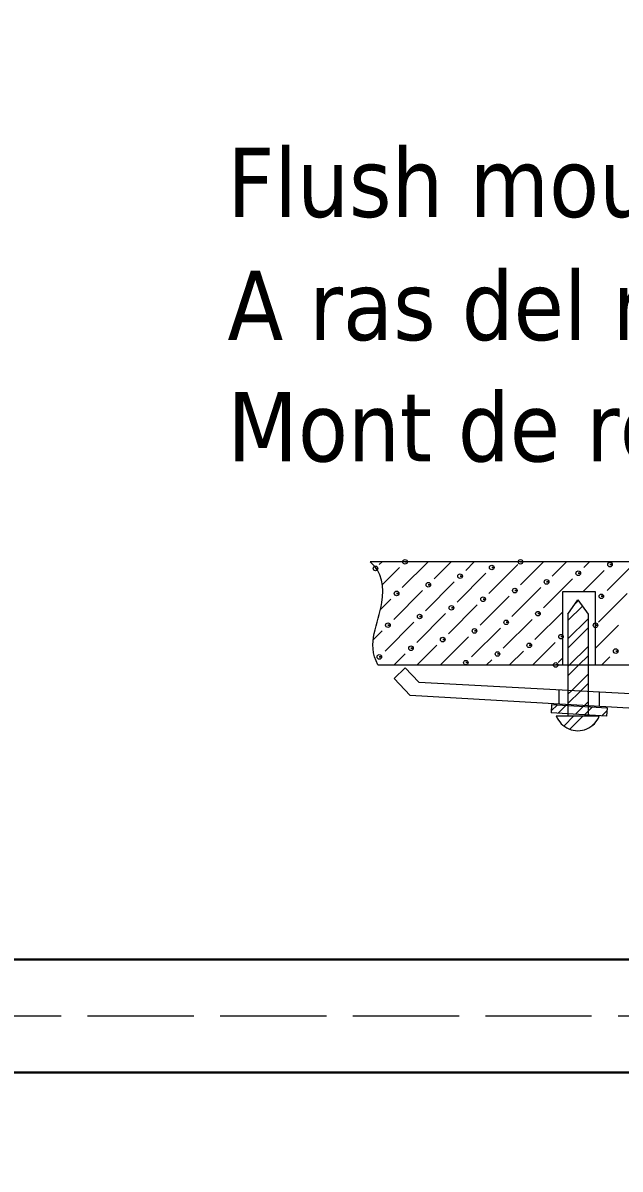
# Model space of a CAD drawing. Header units: millimetres. Extents: x 24811 to 87790, y -117828 to -2257.
# Drawn here: x 87382.3 to 87449.8, y -117636.9 to -117507.4 of the extents above; entities that cross this region are included whole.
import ezdxf

# ---------------------------------------------------------------- set-up
doc = ezdxf.new("R2010")
doc.units = ezdxf.units.MM
doc.header["$PDSIZE"] = -1
doc.linetypes.add('ACAD_ISO02W100', pattern=[15, 12, -3])
doc.layers.add('尺寸標注', color=1, linetype='Continuous', lineweight=30)
doc.layers.add('細實線', color=1, linetype='Continuous', lineweight=13)
doc.styles.add('DIM', font='txt.shx', dxfattribs={"width": 0.7, "bigfont": 'chineset.shx'})
doc.dimstyles.new('mm+in', dxfattribs={"dimscale": 2, "dimtxt": 10, "dimasz": 9, "dimexe": 1.25, "dimexo": 0.625, "dimgap": 2, "dimtad": 1, "dimtoh": 1, "dimdec": 1, "dimtxsty": 'DIM', "dimcen": 0, "dimclrd": 1, "dimclre": 1, "dimclrt": 3, "dimadec": 0, "dimazin": 0, "dimtfac": 1, "dimtdec": 1, "dimtmove": 0, "dimatfit": 3, "dimfxl": 1, "dimarcsym": 0})

# ---------------------------------------------------------------- blocks, each defined once
blk = doc.blocks.new('egege')
at = {"layer": '細實線', "lineweight": 9}
for points, knots in [([(87352.15, -116560.42), (87350.83, -116557.89), (87352.22, -116555.81), (87352.6, -116553.36), (87352.6, -116553.36), (87352.86, -116551.68), (87352.64, -116549.82), (87351.27, -116548.77)], [0, 0, 0, 0, 0.333333, 0.333333, 0.333333, 0.333333, 1, 1, 1, 1]), ([(87351.88, -116549.5), (87351.88, -116549.5), (87352.14, -116549.5), (87352.14, -116549.5), (87352.14, -116549.5), (87352.14, -116549.36), (87352.02, -116549.24), (87351.88, -116549.24), (87351.88, -116549.24), (87351.73, -116549.24), (87351.62, -116549.36), (87351.62, -116549.5), (87351.62, -116549.5), (87351.62, -116549.65), (87351.73, -116549.76), (87351.88, -116549.76), (87351.88, -116549.76), (87352.02, -116549.76), (87352.14, -116549.65), (87352.14, -116549.5), (87352.14, -116549.5), (87352.14, -116549.5), (87351.88, -116549.5), (87351.88, -116549.5)], [0, 0, 0, 0, 0.142857, 0.142857, 0.142857, 0.142857, 0.285714, 0.285714, 0.285714, 0.285714, 0.428571, 0.428571, 0.428571, 0.428571, 0.571429, 0.571429, 0.571429, 0.571429, 0.714286, 0.714286, 0.714286, 0.714286, 1, 1, 1, 1]), ([(87355.22, -116548.76), (87355.22, -116548.76), (87355.48, -116548.76), (87355.48, -116548.76), (87355.48, -116548.76), (87355.48, -116548.62), (87355.37, -116548.5), (87355.22, -116548.5), (87355.22, -116548.5), (87355.08, -116548.5), (87354.96, -116548.62), (87354.96, -116548.76), (87354.96, -116548.76), (87354.96, -116548.91), (87355.08, -116549.02), (87355.22, -116549.02), (87355.22, -116549.02), (87355.37, -116549.02), (87355.48, -116548.91), (87355.48, -116548.76), (87355.48, -116548.76), (87355.48, -116548.76), (87355.22, -116548.76), (87355.22, -116548.76)], [0, 0, 0, 0, 0.142857, 0.142857, 0.142857, 0.142857, 0.285714, 0.285714, 0.285714, 0.285714, 0.428571, 0.428571, 0.428571, 0.428571, 0.571429, 0.571429, 0.571429, 0.571429, 0.714286, 0.714286, 0.714286, 0.714286, 1, 1, 1, 1]), ([(87365.02, -116549.4), (87365.02, -116549.4), (87365.28, -116549.4), (87365.28, -116549.4), (87365.28, -116549.4), (87365.28, -116549.26), (87365.17, -116549.14), (87365.02, -116549.14), (87365.02, -116549.14), (87364.88, -116549.14), (87364.76, -116549.26), (87364.76, -116549.4), (87364.76, -116549.4), (87364.76, -116549.54), (87364.88, -116549.66), (87365.02, -116549.66), (87365.02, -116549.66), (87365.17, -116549.66), (87365.28, -116549.54), (87365.28, -116549.4), (87365.28, -116549.4), (87365.28, -116549.4), (87365.02, -116549.4), (87365.02, -116549.4)], [0, 0, 0, 0, 0.142857, 0.142857, 0.142857, 0.142857, 0.285714, 0.285714, 0.285714, 0.285714, 0.428571, 0.428571, 0.428571, 0.428571, 0.571429, 0.571429, 0.571429, 0.571429, 0.714286, 0.714286, 0.714286, 0.714286, 1, 1, 1, 1]), ([(87368.27, -116548.76), (87368.27, -116548.76), (87368.53, -116548.76), (87368.53, -116548.76), (87368.53, -116548.76), (87368.53, -116548.62), (87368.41, -116548.5), (87368.27, -116548.5), (87368.27, -116548.5), (87368.12, -116548.5), (87368.01, -116548.62), (87368.01, -116548.76), (87368.01, -116548.76), (87368.01, -116548.91), (87368.12, -116549.02), (87368.27, -116549.02), (87368.27, -116549.02), (87368.41, -116549.02), (87368.53, -116548.91), (87368.53, -116548.76), (87368.53, -116548.76), (87368.53, -116548.76), (87368.27, -116548.76), (87368.27, -116548.76)], [0, 0, 0, 0, 0.142857, 0.142857, 0.142857, 0.142857, 0.285714, 0.285714, 0.285714, 0.285714, 0.428571, 0.428571, 0.428571, 0.428571, 0.571429, 0.571429, 0.571429, 0.571429, 0.714286, 0.714286, 0.714286, 0.714286, 1, 1, 1, 1]), ([(87378.39, -116549.07), (87378.39, -116549.07), (87378.65, -116549.07), (87378.65, -116549.07), (87378.65, -116549.07), (87378.65, -116548.93), (87378.53, -116548.81), (87378.39, -116548.81), (87378.39, -116548.81), (87378.25, -116548.81), (87378.13, -116548.93), (87378.13, -116549.07), (87378.13, -116549.07), (87378.13, -116549.22), (87378.25, -116549.33), (87378.39, -116549.33), (87378.39, -116549.33), (87378.53, -116549.33), (87378.65, -116549.22), (87378.65, -116549.07), (87378.65, -116549.07), (87378.65, -116549.07), (87378.39, -116549.07), (87378.39, -116549.07)], [0, 0, 0, 0, 0.142857, 0.142857, 0.142857, 0.142857, 0.285714, 0.285714, 0.285714, 0.285714, 0.428571, 0.428571, 0.428571, 0.428571, 0.571429, 0.571429, 0.571429, 0.571429, 0.714286, 0.714286, 0.714286, 0.714286, 1, 1, 1, 1]), ([(87361.44, -116550.38), (87361.44, -116550.38), (87361.7, -116550.38), (87361.7, -116550.38), (87361.7, -116550.38), (87361.7, -116550.24), (87361.58, -116550.12), (87361.44, -116550.12), (87361.44, -116550.12), (87361.29, -116550.12), (87361.18, -116550.24), (87361.18, -116550.38), (87361.18, -116550.38), (87361.18, -116550.52), (87361.29, -116550.64), (87361.44, -116550.64), (87361.44, -116550.64), (87361.58, -116550.64), (87361.7, -116550.52), (87361.7, -116550.38), (87361.7, -116550.38), (87361.7, -116550.38), (87361.44, -116550.38), (87361.44, -116550.38)], [0, 0, 0, 0, 0.142857, 0.142857, 0.142857, 0.142857, 0.285714, 0.285714, 0.285714, 0.285714, 0.428571, 0.428571, 0.428571, 0.428571, 0.571429, 0.571429, 0.571429, 0.571429, 0.714286, 0.714286, 0.714286, 0.714286, 1, 1, 1, 1]), ([(87374.8, -116550.05), (87374.8, -116550.05), (87375.06, -116550.05), (87375.06, -116550.05), (87375.06, -116550.05), (87375.06, -116549.91), (87374.94, -116549.79), (87374.8, -116549.79), (87374.8, -116549.79), (87374.66, -116549.79), (87374.54, -116549.91), (87374.54, -116550.05), (87374.54, -116550.05), (87374.54, -116550.2), (87374.66, -116550.31), (87374.8, -116550.31), (87374.8, -116550.31), (87374.94, -116550.31), (87375.06, -116550.2), (87375.06, -116550.05), (87375.06, -116550.05), (87375.06, -116550.05), (87374.8, -116550.05), (87374.8, -116550.05)], [0, 0, 0, 0, 0.142857, 0.142857, 0.142857, 0.142857, 0.285714, 0.285714, 0.285714, 0.285714, 0.428571, 0.428571, 0.428571, 0.428571, 0.571429, 0.571429, 0.571429, 0.571429, 0.714286, 0.714286, 0.714286, 0.714286, 1, 1, 1, 1]), ([(87357.85, -116551.36), (87357.85, -116551.36), (87358.11, -116551.36), (87358.11, -116551.36), (87358.11, -116551.36), (87358.11, -116551.21), (87357.99, -116551.09), (87357.85, -116551.09), (87357.85, -116551.09), (87357.7, -116551.09), (87357.59, -116551.21), (87357.59, -116551.36), (87357.59, -116551.36), (87357.59, -116551.5), (87357.7, -116551.61), (87357.85, -116551.61), (87357.85, -116551.61), (87357.99, -116551.61), (87358.11, -116551.5), (87358.11, -116551.36), (87358.11, -116551.36), (87358.11, -116551.36), (87357.85, -116551.36), (87357.85, -116551.36)], [0, 0, 0, 0, 0.142857, 0.142857, 0.142857, 0.142857, 0.285714, 0.285714, 0.285714, 0.285714, 0.428571, 0.428571, 0.428571, 0.428571, 0.571429, 0.571429, 0.571429, 0.571429, 0.714286, 0.714286, 0.714286, 0.714286, 1, 1, 1, 1]), ([(87367.63, -116552.01), (87367.63, -116552.01), (87367.89, -116552.01), (87367.89, -116552.01), (87367.89, -116552.01), (87367.89, -116551.86), (87367.77, -116551.75), (87367.63, -116551.75), (87367.63, -116551.75), (87367.49, -116551.75), (87367.37, -116551.86), (87367.37, -116552.01), (87367.37, -116552.01), (87367.37, -116552.15), (87367.49, -116552.27), (87367.63, -116552.27), (87367.63, -116552.27), (87367.77, -116552.27), (87367.89, -116552.15), (87367.89, -116552.01), (87367.89, -116552.01), (87367.89, -116552.01), (87367.63, -116552.01), (87367.63, -116552.01)], [0, 0, 0, 0, 0.142857, 0.142857, 0.142857, 0.142857, 0.285714, 0.285714, 0.285714, 0.285714, 0.428571, 0.428571, 0.428571, 0.428571, 0.571429, 0.571429, 0.571429, 0.571429, 0.714286, 0.714286, 0.714286, 0.714286, 1, 1, 1, 1]), ([(87371.22, -116551.03), (87371.22, -116551.03), (87371.48, -116551.03), (87371.48, -116551.03), (87371.48, -116551.03), (87371.48, -116550.89), (87371.36, -116550.77), (87371.22, -116550.77), (87371.22, -116550.77), (87371.07, -116550.77), (87370.96, -116550.89), (87370.96, -116551.03), (87370.96, -116551.03), (87370.96, -116551.17), (87371.07, -116551.29), (87371.22, -116551.29), (87371.22, -116551.29), (87371.36, -116551.29), (87371.48, -116551.17), (87371.48, -116551.03), (87371.48, -116551.03), (87371.48, -116551.03), (87371.22, -116551.03), (87371.22, -116551.03)], [0, 0, 0, 0, 0.142857, 0.142857, 0.142857, 0.142857, 0.285714, 0.285714, 0.285714, 0.285714, 0.428571, 0.428571, 0.428571, 0.428571, 0.571429, 0.571429, 0.571429, 0.571429, 0.714286, 0.714286, 0.714286, 0.714286, 1, 1, 1, 1]), ([(87354.26, -116552.33), (87354.26, -116552.33), (87354.52, -116552.33), (87354.52, -116552.33), (87354.52, -116552.33), (87354.52, -116552.19), (87354.41, -116552.07), (87354.26, -116552.07), (87354.26, -116552.07), (87354.12, -116552.07), (87354, -116552.19), (87354, -116552.33), (87354, -116552.33), (87354, -116552.48), (87354.12, -116552.59), (87354.26, -116552.59), (87354.26, -116552.59), (87354.41, -116552.59), (87354.52, -116552.48), (87354.52, -116552.33), (87354.52, -116552.33), (87354.52, -116552.33), (87354.26, -116552.33), (87354.26, -116552.33)], [0, 0, 0, 0, 0.142857, 0.142857, 0.142857, 0.142857, 0.285714, 0.285714, 0.285714, 0.285714, 0.428571, 0.428571, 0.428571, 0.428571, 0.571429, 0.571429, 0.571429, 0.571429, 0.714286, 0.714286, 0.714286, 0.714286, 1, 1, 1, 1]), ([(87364.04, -116552.99), (87364.04, -116552.99), (87364.3, -116552.99), (87364.3, -116552.99), (87364.3, -116552.99), (87364.3, -116552.84), (87364.19, -116552.73), (87364.04, -116552.73), (87364.04, -116552.73), (87363.9, -116552.73), (87363.78, -116552.84), (87363.78, -116552.99), (87363.78, -116552.99), (87363.78, -116553.13), (87363.9, -116553.25), (87364.04, -116553.25), (87364.04, -116553.25), (87364.19, -116553.25), (87364.3, -116553.13), (87364.3, -116552.99), (87364.3, -116552.99), (87364.3, -116552.99), (87364.04, -116552.99), (87364.04, -116552.99)], [0, 0, 0, 0, 0.142857, 0.142857, 0.142857, 0.142857, 0.285714, 0.285714, 0.285714, 0.285714, 0.428571, 0.428571, 0.428571, 0.428571, 0.571429, 0.571429, 0.571429, 0.571429, 0.714286, 0.714286, 0.714286, 0.714286, 1, 1, 1, 1]), ([(87377.41, -116552.66), (87377.41, -116552.66), (87377.67, -116552.66), (87377.67, -116552.66), (87377.67, -116552.66), (87377.67, -116552.52), (87377.55, -116552.4), (87377.41, -116552.4), (87377.41, -116552.4), (87377.27, -116552.4), (87377.15, -116552.52), (87377.15, -116552.66), (87377.15, -116552.66), (87377.15, -116552.8), (87377.27, -116552.92), (87377.41, -116552.92), (87377.41, -116552.92), (87377.55, -116552.92), (87377.67, -116552.8), (87377.67, -116552.66), (87377.67, -116552.66), (87377.67, -116552.66), (87377.41, -116552.66), (87377.41, -116552.66)], [0, 0, 0, 0, 0.142857, 0.142857, 0.142857, 0.142857, 0.285714, 0.285714, 0.285714, 0.285714, 0.428571, 0.428571, 0.428571, 0.428571, 0.571429, 0.571429, 0.571429, 0.571429, 0.714286, 0.714286, 0.714286, 0.714286, 1, 1, 1, 1]), ([(87360.46, -116553.96), (87360.46, -116553.96), (87360.72, -116553.96), (87360.72, -116553.96), (87360.72, -116553.96), (87360.72, -116553.82), (87360.6, -116553.7), (87360.46, -116553.7), (87360.46, -116553.7), (87360.31, -116553.7), (87360.2, -116553.82), (87360.2, -116553.96), (87360.2, -116553.96), (87360.2, -116554.11), (87360.31, -116554.22), (87360.46, -116554.22), (87360.46, -116554.22), (87360.6, -116554.22), (87360.72, -116554.11), (87360.72, -116553.96), (87360.72, -116553.96), (87360.72, -116553.96), (87360.46, -116553.96), (87360.46, -116553.96)], [0, 0, 0, 0, 0.142857, 0.142857, 0.142857, 0.142857, 0.285714, 0.285714, 0.285714, 0.285714, 0.428571, 0.428571, 0.428571, 0.428571, 0.571429, 0.571429, 0.571429, 0.571429, 0.714286, 0.714286, 0.714286, 0.714286, 1, 1, 1, 1]), ([(87370.24, -116554.62), (87370.24, -116554.62), (87370.5, -116554.62), (87370.5, -116554.62), (87370.5, -116554.62), (87370.5, -116554.47), (87370.38, -116554.36), (87370.24, -116554.36), (87370.24, -116554.36), (87370.1, -116554.36), (87369.98, -116554.47), (87369.98, -116554.62), (87369.98, -116554.62), (87369.98, -116554.76), (87370.1, -116554.88), (87370.24, -116554.88), (87370.24, -116554.88), (87370.38, -116554.88), (87370.5, -116554.76), (87370.5, -116554.62), (87370.5, -116554.62), (87370.5, -116554.62), (87370.24, -116554.62), (87370.24, -116554.62)], [0, 0, 0, 0, 0.142857, 0.142857, 0.142857, 0.142857, 0.285714, 0.285714, 0.285714, 0.285714, 0.428571, 0.428571, 0.428571, 0.428571, 0.571429, 0.571429, 0.571429, 0.571429, 0.714286, 0.714286, 0.714286, 0.714286, 1, 1, 1, 1]), ([(87353.28, -116555.92), (87353.28, -116555.92), (87353.54, -116555.92), (87353.54, -116555.92), (87353.54, -116555.92), (87353.54, -116555.78), (87353.43, -116555.66), (87353.28, -116555.66), (87353.28, -116555.66), (87353.14, -116555.66), (87353.02, -116555.78), (87353.02, -116555.92), (87353.02, -116555.92), (87353.02, -116556.06), (87353.14, -116556.18), (87353.28, -116556.18), (87353.28, -116556.18), (87353.43, -116556.18), (87353.54, -116556.06), (87353.54, -116555.92), (87353.54, -116555.92), (87353.54, -116555.92), (87353.28, -116555.92), (87353.28, -116555.92)], [0, 0, 0, 0, 0.142857, 0.142857, 0.142857, 0.142857, 0.285714, 0.285714, 0.285714, 0.285714, 0.428571, 0.428571, 0.428571, 0.428571, 0.571429, 0.571429, 0.571429, 0.571429, 0.714286, 0.714286, 0.714286, 0.714286, 1, 1, 1, 1]), ([(87356.87, -116554.94), (87356.87, -116554.94), (87357.13, -116554.94), (87357.13, -116554.94), (87357.13, -116554.94), (87357.13, -116554.8), (87357.01, -116554.68), (87356.87, -116554.68), (87356.87, -116554.68), (87356.73, -116554.68), (87356.61, -116554.8), (87356.61, -116554.94), (87356.61, -116554.94), (87356.61, -116555.09), (87356.73, -116555.2), (87356.87, -116555.2), (87356.87, -116555.2), (87357.01, -116555.2), (87357.13, -116555.09), (87357.13, -116554.94), (87357.13, -116554.94), (87357.13, -116554.94), (87356.87, -116554.94), (87356.87, -116554.94)], [0, 0, 0, 0, 0.142857, 0.142857, 0.142857, 0.142857, 0.285714, 0.285714, 0.285714, 0.285714, 0.428571, 0.428571, 0.428571, 0.428571, 0.571429, 0.571429, 0.571429, 0.571429, 0.714286, 0.714286, 0.714286, 0.714286, 1, 1, 1, 1]), ([(87366.65, -116555.59), (87366.65, -116555.59), (87366.91, -116555.59), (87366.91, -116555.59), (87366.91, -116555.59), (87366.91, -116555.45), (87366.79, -116555.34), (87366.65, -116555.34), (87366.65, -116555.34), (87366.51, -116555.34), (87366.39, -116555.45), (87366.39, -116555.59), (87366.39, -116555.59), (87366.39, -116555.74), (87366.51, -116555.86), (87366.65, -116555.86), (87366.65, -116555.86), (87366.79, -116555.86), (87366.91, -116555.74), (87366.91, -116555.59), (87366.91, -116555.59), (87366.91, -116555.59), (87366.65, -116555.59), (87366.65, -116555.59)], [0, 0, 0, 0, 0.142857, 0.142857, 0.142857, 0.142857, 0.285714, 0.285714, 0.285714, 0.285714, 0.428571, 0.428571, 0.428571, 0.428571, 0.571429, 0.571429, 0.571429, 0.571429, 0.714286, 0.714286, 0.714286, 0.714286, 1, 1, 1, 1]), ([(87376.75, -116555.93), (87376.75, -116555.93), (87377.01, -116555.93), (87377.01, -116555.93), (87377.01, -116555.93), (87377.01, -116555.79), (87376.89, -116555.67), (87376.75, -116555.67), (87376.75, -116555.67), (87376.61, -116555.67), (87376.49, -116555.79), (87376.49, -116555.93), (87376.49, -116555.93), (87376.49, -116556.07), (87376.61, -116556.19), (87376.75, -116556.19), (87376.75, -116556.19), (87376.89, -116556.19), (87377.01, -116556.07), (87377.01, -116555.93), (87377.01, -116555.93), (87377.01, -116555.93), (87376.75, -116555.93), (87376.75, -116555.93)], [0, 0, 0, 0, 0.142857, 0.142857, 0.142857, 0.142857, 0.285714, 0.285714, 0.285714, 0.285714, 0.428571, 0.428571, 0.428571, 0.428571, 0.571429, 0.571429, 0.571429, 0.571429, 0.714286, 0.714286, 0.714286, 0.714286, 1, 1, 1, 1]), ([(87363.07, -116556.57), (87363.07, -116556.57), (87363.33, -116556.57), (87363.33, -116556.57), (87363.33, -116556.57), (87363.33, -116556.43), (87363.21, -116556.31), (87363.07, -116556.31), (87363.07, -116556.31), (87362.92, -116556.31), (87362.81, -116556.43), (87362.81, -116556.57), (87362.81, -116556.57), (87362.81, -116556.71), (87362.92, -116556.83), (87363.07, -116556.83), (87363.07, -116556.83), (87363.21, -116556.83), (87363.33, -116556.71), (87363.33, -116556.57), (87363.33, -116556.57), (87363.33, -116556.57), (87363.07, -116556.57), (87363.07, -116556.57)], [0, 0, 0, 0, 0.142857, 0.142857, 0.142857, 0.142857, 0.285714, 0.285714, 0.285714, 0.285714, 0.428571, 0.428571, 0.428571, 0.428571, 0.571429, 0.571429, 0.571429, 0.571429, 0.714286, 0.714286, 0.714286, 0.714286, 1, 1, 1, 1]), ([(87372.85, -116557.22), (87372.85, -116557.22), (87373.11, -116557.22), (87373.11, -116557.22), (87373.11, -116557.22), (87373.11, -116557.08), (87372.99, -116556.96), (87372.85, -116556.96), (87372.85, -116556.96), (87372.7, -116556.96), (87372.59, -116557.08), (87372.59, -116557.22), (87372.59, -116557.22), (87372.59, -116557.37), (87372.7, -116557.48), (87372.85, -116557.48), (87372.85, -116557.48), (87372.99, -116557.48), (87373.11, -116557.37), (87373.11, -116557.22), (87373.11, -116557.22), (87373.11, -116557.22), (87372.85, -116557.22), (87372.85, -116557.22)], [0, 0, 0, 0, 0.142857, 0.142857, 0.142857, 0.142857, 0.285714, 0.285714, 0.285714, 0.285714, 0.428571, 0.428571, 0.428571, 0.428571, 0.571429, 0.571429, 0.571429, 0.571429, 0.714286, 0.714286, 0.714286, 0.714286, 1, 1, 1, 1]), ([(87355.89, -116558.53), (87355.89, -116558.53), (87356.15, -116558.53), (87356.15, -116558.53), (87356.15, -116558.53), (87356.15, -116558.39), (87356.04, -116558.27), (87355.89, -116558.27), (87355.89, -116558.27), (87355.75, -116558.27), (87355.63, -116558.39), (87355.63, -116558.53), (87355.63, -116558.53), (87355.63, -116558.67), (87355.75, -116558.79), (87355.89, -116558.79), (87355.89, -116558.79), (87356.04, -116558.79), (87356.15, -116558.67), (87356.15, -116558.53), (87356.15, -116558.53), (87356.15, -116558.53), (87355.89, -116558.53), (87355.89, -116558.53)], [0, 0, 0, 0, 0.142857, 0.142857, 0.142857, 0.142857, 0.285714, 0.285714, 0.285714, 0.285714, 0.428571, 0.428571, 0.428571, 0.428571, 0.571429, 0.571429, 0.571429, 0.571429, 0.714286, 0.714286, 0.714286, 0.714286, 1, 1, 1, 1]), ([(87359.48, -116557.55), (87359.48, -116557.55), (87359.74, -116557.55), (87359.74, -116557.55), (87359.74, -116557.55), (87359.74, -116557.41), (87359.62, -116557.29), (87359.48, -116557.29), (87359.48, -116557.29), (87359.34, -116557.29), (87359.22, -116557.41), (87359.22, -116557.55), (87359.22, -116557.55), (87359.22, -116557.69), (87359.34, -116557.81), (87359.48, -116557.81), (87359.48, -116557.81), (87359.62, -116557.81), (87359.74, -116557.69), (87359.74, -116557.55), (87359.74, -116557.55), (87359.74, -116557.55), (87359.48, -116557.55), (87359.48, -116557.55)], [0, 0, 0, 0, 0.142857, 0.142857, 0.142857, 0.142857, 0.285714, 0.285714, 0.285714, 0.285714, 0.428571, 0.428571, 0.428571, 0.428571, 0.571429, 0.571429, 0.571429, 0.571429, 0.714286, 0.714286, 0.714286, 0.714286, 1, 1, 1, 1]), ([(87369.26, -116558.2), (87369.26, -116558.2), (87369.52, -116558.2), (87369.52, -116558.2), (87369.52, -116558.2), (87369.52, -116558.06), (87369.4, -116557.94), (87369.26, -116557.94), (87369.26, -116557.94), (87369.11, -116557.94), (87369, -116558.06), (87369, -116558.2), (87369, -116558.2), (87369, -116558.35), (87369.11, -116558.46), (87369.26, -116558.46), (87369.26, -116558.46), (87369.4, -116558.46), (87369.52, -116558.35), (87369.52, -116558.2), (87369.52, -116558.2), (87369.52, -116558.2), (87369.26, -116558.2), (87369.26, -116558.2)], [0, 0, 0, 0, 0.142857, 0.142857, 0.142857, 0.142857, 0.285714, 0.285714, 0.285714, 0.285714, 0.428571, 0.428571, 0.428571, 0.428571, 0.571429, 0.571429, 0.571429, 0.571429, 0.714286, 0.714286, 0.714286, 0.714286, 1, 1, 1, 1]), ([(87352.31, -116559.51), (87352.31, -116559.51), (87352.57, -116559.51), (87352.57, -116559.51), (87352.57, -116559.51), (87352.57, -116559.36), (87352.45, -116559.25), (87352.31, -116559.25), (87352.31, -116559.25), (87352.16, -116559.25), (87352.05, -116559.36), (87352.05, -116559.51), (87352.05, -116559.51), (87352.05, -116559.65), (87352.16, -116559.77), (87352.31, -116559.77), (87352.31, -116559.77), (87352.45, -116559.77), (87352.57, -116559.65), (87352.57, -116559.51), (87352.57, -116559.51), (87352.57, -116559.51), (87352.31, -116559.51), (87352.31, -116559.51)], [0, 0, 0, 0, 0.142857, 0.142857, 0.142857, 0.142857, 0.285714, 0.285714, 0.285714, 0.285714, 0.428571, 0.428571, 0.428571, 0.428571, 0.571429, 0.571429, 0.571429, 0.571429, 0.714286, 0.714286, 0.714286, 0.714286, 1, 1, 1, 1]), ([(87365.67, -116559.18), (87365.67, -116559.18), (87365.93, -116559.18), (87365.93, -116559.18), (87365.93, -116559.18), (87365.93, -116559.04), (87365.82, -116558.92), (87365.67, -116558.92), (87365.67, -116558.92), (87365.53, -116558.92), (87365.41, -116559.04), (87365.41, -116559.18), (87365.41, -116559.18), (87365.41, -116559.32), (87365.53, -116559.44), (87365.67, -116559.44), (87365.67, -116559.44), (87365.82, -116559.44), (87365.93, -116559.32), (87365.93, -116559.18), (87365.93, -116559.18), (87365.93, -116559.18), (87365.67, -116559.18), (87365.67, -116559.18)], [0, 0, 0, 0, 0.142857, 0.142857, 0.142857, 0.142857, 0.285714, 0.285714, 0.285714, 0.285714, 0.428571, 0.428571, 0.428571, 0.428571, 0.571429, 0.571429, 0.571429, 0.571429, 0.714286, 0.714286, 0.714286, 0.714286, 1, 1, 1, 1]), ([(87379.04, -116558.85), (87379.04, -116558.85), (87379.3, -116558.85), (87379.3, -116558.85), (87379.3, -116558.85), (87379.3, -116558.71), (87379.19, -116558.59), (87379.04, -116558.59), (87379.04, -116558.59), (87378.9, -116558.59), (87378.78, -116558.71), (87378.78, -116558.85), (87378.78, -116558.85), (87378.78, -116559), (87378.9, -116559.11), (87379.04, -116559.11), (87379.04, -116559.11), (87379.19, -116559.11), (87379.3, -116559), (87379.3, -116558.85), (87379.3, -116558.85), (87379.3, -116558.85), (87379.04, -116558.85), (87379.04, -116558.85)], [0, 0, 0, 0, 0.142857, 0.142857, 0.142857, 0.142857, 0.285714, 0.285714, 0.285714, 0.285714, 0.428571, 0.428571, 0.428571, 0.428571, 0.571429, 0.571429, 0.571429, 0.571429, 0.714286, 0.714286, 0.714286, 0.714286, 1, 1, 1, 1]), ([(87362.09, -116560.16), (87362.09, -116560.16), (87362.35, -116560.16), (87362.35, -116560.16), (87362.35, -116560.16), (87362.35, -116560.01), (87362.23, -116559.9), (87362.09, -116559.9), (87362.09, -116559.9), (87361.94, -116559.9), (87361.83, -116560.01), (87361.83, -116560.16), (87361.83, -116560.16), (87361.83, -116560.3), (87361.94, -116560.42), (87362.09, -116560.42), (87362.09, -116560.42), (87362.23, -116560.42), (87362.35, -116560.3), (87362.35, -116560.16), (87362.35, -116560.16), (87362.35, -116560.16), (87362.09, -116560.16), (87362.09, -116560.16)], [0, 0, 0, 0, 0.142857, 0.142857, 0.142857, 0.142857, 0.285714, 0.285714, 0.285714, 0.285714, 0.428571, 0.428571, 0.428571, 0.428571, 0.571429, 0.571429, 0.571429, 0.571429, 0.714286, 0.714286, 0.714286, 0.714286, 1, 1, 1, 1]), ([(87372.25, -116560.42), (87372.25, -116560.42), (87372.51, -116560.42), (87372.51, -116560.42), (87372.51, -116560.42), (87372.51, -116560.28), (87372.4, -116560.16), (87372.25, -116560.16), (87372.25, -116560.16), (87372.11, -116560.16), (87371.99, -116560.28), (87371.99, -116560.42), (87371.99, -116560.42), (87371.99, -116560.57), (87372.11, -116560.68), (87372.25, -116560.68), (87372.25, -116560.68), (87372.4, -116560.68), (87372.51, -116560.57), (87372.51, -116560.42), (87372.51, -116560.42), (87372.51, -116560.42), (87372.25, -116560.42), (87372.25, -116560.42)], [0, 0, 0, 0, 0.142857, 0.142857, 0.142857, 0.142857, 0.285714, 0.285714, 0.285714, 0.285714, 0.428571, 0.428571, 0.428571, 0.428571, 0.571429, 0.571429, 0.571429, 0.571429, 0.714286, 0.714286, 0.714286, 0.714286, 1, 1, 1, 1]), ([(87372.32, -116566.18), (87372.58, -116566.84), (87373.09, -116567.37), (87373.74, -116567.65), (87373.74, -116567.65), (87374.39, -116567.92), (87375.12, -116567.92), (87375.77, -116567.65), (87375.77, -116567.65), (87376.42, -116567.37), (87376.93, -116566.84), (87377.18, -116566.18)], [0, 0, 0, 0, 0.25, 0.25, 0.25, 0.25, 0.5, 0.5, 0.5, 0.5, 1, 1, 1, 1])]:
    blk.add_open_spline(points, degree=3, knots=knots, dxfattribs=at)
for points in [[(87403.8, -116548.77), (87403.8, -116548.77), (87351.27, -116548.77), (87351.27, -116548.77)], [(87352.31, -116549.07), (87352.31, -116549.07), (87352.62, -116548.76), (87352.62, -116548.76)], [(87352.64, -116551.35), (87352.64, -116551.35), (87354.59, -116549.4), (87354.59, -116549.4)], [(87354.91, -116551.68), (87354.91, -116551.68), (87357.83, -116548.76), (87357.83, -116548.76)], [(87358.5, -116550.7), (87358.5, -116550.7), (87360.44, -116548.76), (87360.44, -116548.76)], [(87362.09, -116549.73), (87362.09, -116549.73), (87363.05, -116548.76), (87363.05, -116548.76)], [(87364.7, -116552.33), (87364.7, -116552.33), (87367.96, -116549.07), (87367.96, -116549.07)], [(87368.28, -116551.36), (87368.28, -116551.36), (87370.87, -116548.76), (87370.87, -116548.76)], [(87371.87, -116550.38), (87371.87, -116550.38), (87373.48, -116548.76), (87373.48, -116548.76)], [(87375.45, -116549.4), (87375.45, -116549.4), (87376.09, -116548.76), (87376.09, -116548.76)], [(87378.06, -116552.01), (87378.06, -116552.01), (87381.31, -116548.76), (87381.31, -116548.76)], [(87361.11, -116553.31), (87361.11, -116553.31), (87364.37, -116550.05), (87364.37, -116550.05)], [(87370.89, -116553.96), (87370.89, -116553.96), (87374.15, -116550.7), (87374.15, -116550.7)], [(87375.31, -116552.15), (87375.31, -116552.15), (87377.74, -116549.73), (87377.74, -116549.73)], [(87353.94, -116555.27), (87353.94, -116555.27), (87357.2, -116552.01), (87357.2, -116552.01)], [(87357.52, -116554.29), (87357.52, -116554.29), (87360.78, -116551.03), (87360.78, -116551.03)], [(87367.3, -116554.94), (87367.3, -116554.94), (87370.57, -116551.68), (87370.57, -116551.68)], [(87352.42, -116554.17), (87352.42, -116554.17), (87353.61, -116552.99), (87353.61, -116552.99)], [(87363.72, -116555.92), (87363.72, -116555.92), (87366.98, -116552.66), (87366.98, -116552.66)], [(87373.01, -116552.15), (87373.01, -116552.15), (87373.01, -116560.43), (87373.01, -116560.43)], [(87376.75, -116552.15), (87376.75, -116552.15), (87373.01, -116552.15), (87373.01, -116552.15)], [(87373.64, -116554.67), (87373.64, -116554.67), (87374.76, -116553.04), (87374.76, -116553.04)], [(87374.36, -116553.62), (87374.36, -116553.62), (87374.84, -116553.15), (87374.84, -116553.15)], [(87374.77, -116553.04), (87374.77, -116553.04), (87375.91, -116554.67), (87375.91, -116554.67)], [(87376.75, -116560.42), (87376.75, -116560.42), (87376.75, -116552.15), (87376.75, -116552.15)], [(87376.75, -116553.32), (87376.75, -116553.32), (87376.76, -116553.31), (87376.76, -116553.31)], [(87377.08, -116555.6), (87377.08, -116555.6), (87380.34, -116552.33), (87380.34, -116552.33)], [(87356.54, -116557.88), (87356.54, -116557.88), (87359.81, -116554.62), (87359.81, -116554.62)], [(87360.13, -116556.9), (87360.13, -116556.9), (87363.39, -116553.64), (87363.39, -116553.64)], [(87369.91, -116557.55), (87369.91, -116557.55), (87373.01, -116554.45), (87373.01, -116554.45)], [(87373.64, -116555.38), (87373.64, -116555.38), (87375.27, -116553.76), (87375.27, -116553.76)], [(87352.96, -116558.85), (87352.96, -116558.85), (87356.22, -116555.6), (87356.22, -116555.6)], [(87366.32, -116558.53), (87366.32, -116558.53), (87369.58, -116555.27), (87369.58, -116555.27)], [(87373.64, -116554.67), (87373.64, -116554.67), (87373.64, -116566.18), (87373.64, -116566.18)], [(87373.64, -116557.47), (87373.64, -116557.47), (87375.91, -116555.2), (87375.91, -116555.2)], [(87375.91, -116554.67), (87375.91, -116554.67), (87375.91, -116566.18), (87375.91, -116566.18)], [(87376.75, -116558.54), (87376.75, -116558.54), (87379.37, -116555.92), (87379.37, -116555.92)], [(87351.65, -116557.56), (87351.65, -116557.56), (87352.63, -116556.57), (87352.63, -116556.57)], [(87359.21, -116560.42), (87359.21, -116560.42), (87362.41, -116557.23), (87362.41, -116557.23)], [(87362.74, -116559.51), (87362.74, -116559.51), (87366, -116556.25), (87366, -116556.25)], [(87373.64, -116558.51), (87373.64, -116558.51), (87375.91, -116556.24), (87375.91, -116556.24)], [(87356.6, -116560.42), (87356.6, -116560.42), (87358.83, -116558.2), (87358.83, -116558.2)], [(87369.65, -116560.42), (87369.65, -116560.42), (87372.19, -116557.88), (87372.19, -116557.88)], [(87373.82, -116560.42), (87373.82, -116560.42), (87375.91, -116558.33), (87375.91, -116558.33)], [(87354, -116560.42), (87354, -116560.42), (87355.24, -116559.18), (87355.24, -116559.18)], [(87367.04, -116560.42), (87367.04, -116560.42), (87368.61, -116558.85), (87368.61, -116558.85)], [(87372.52, -116560.16), (87372.52, -116560.16), (87373.01, -116559.66), (87373.01, -116559.66)], [(87374.86, -116560.42), (87374.86, -116560.42), (87375.91, -116559.37), (87375.91, -116559.37)], [(87377.47, -116560.42), (87377.47, -116560.42), (87378.39, -116559.51), (87378.39, -116559.51)], [(87352.14, -116560.42), (87352.14, -116560.42), (87405.74, -116560.42), (87405.74, -116560.42)], [(87355.23, -116560.75), (87355.23, -116560.75), (87353.98, -116561.96), (87353.98, -116561.96)], [(87356.78, -116562.36), (87356.78, -116562.36), (87355.23, -116560.75), (87355.23, -116560.75)], [(87364.43, -116560.42), (87364.43, -116560.42), (87365.02, -116559.83), (87365.02, -116559.83)], [(87373.64, -116560.6), (87373.64, -116560.6), (87373.82, -116560.42), (87373.82, -116560.42)], [(87373.64, -116561.64), (87373.64, -116561.64), (87374.86, -116560.42), (87374.86, -116560.42)], [(87353.98, -116561.96), (87353.98, -116561.96), (87355.81, -116563.86), (87355.81, -116563.86)], [(87356.78, -116562.36), (87356.78, -116562.36), (87393.41, -116564.33), (87393.41, -116564.33)], [(87374.09, -116563.29), (87374.09, -116563.29), (87375.91, -116561.46), (87375.91, -116561.46)], [(87372.59, -116563.21), (87372.59, -116563.21), (87372.59, -116564.84), (87372.59, -116564.84)], [(87373.64, -116563.73), (87373.64, -116563.73), (87374.09, -116563.29), (87374.09, -116563.29)], [(87373.64, -116564.77), (87373.64, -116564.77), (87375.08, -116563.34), (87375.08, -116563.34)], [(87375.08, -116563.34), (87375.08, -116563.34), (87375.91, -116562.5), (87375.91, -116562.5)], [(87377.15, -116563.45), (87377.15, -116563.45), (87377.15, -116565.1), (87377.15, -116565.1)], [(87394.18, -116566.09), (87394.18, -116566.09), (87355.81, -116563.86), (87355.81, -116563.86)], [(87371.79, -116564.88), (87371.79, -116564.88), (87371.74, -116565.83), (87371.74, -116565.83)], [(87371.75, -116565.62), (87371.75, -116565.62), (87372.45, -116564.92), (87372.45, -116564.92)], [(87371.79, -116564.89), (87371.79, -116564.89), (87378.06, -116565.25), (87378.06, -116565.25)], [(87372.54, -116565.88), (87372.54, -116565.88), (87373.44, -116564.98), (87373.44, -116564.98)], [(87375.5, -116565), (87375.5, -116565), (87375.91, -116564.59), (87375.91, -116564.59)], [(87378, -116566.2), (87378, -116566.2), (87371.73, -116565.84), (87371.73, -116565.84)], [(87372.32, -116566.18), (87372.32, -116566.18), (87377.18, -116566.18), (87377.18, -116566.18)], [(87373.21, -116567.3), (87373.21, -116567.3), (87374.32, -116566.18), (87374.32, -116566.18)], [(87373.89, -116567.65), (87373.89, -116567.65), (87375.37, -116566.18), (87375.37, -116566.18)], [(87374.51, -116565.99), (87374.51, -116565.99), (87375.41, -116565.09), (87375.41, -116565.09)], [(87375.5, -116566.05), (87375.5, -116566.05), (87375.91, -116565.63), (87375.91, -116565.63)], [(87375.91, -116565.63), (87375.91, -116565.63), (87376.4, -116565.15), (87376.4, -116565.15)], [(87377.47, -116566.17), (87377.47, -116566.17), (87378.04, -116565.59), (87378.04, -116565.59)], [(87378.06, -116565.25), (87378.06, -116565.25), (87378.01, -116566.2), (87378.01, -116566.2)], [(87376.39, -116567.25), (87376.39, -116567.25), (87376.57, -116567.07), (87376.57, -116567.07)]]:
    blk.add_open_spline(points, degree=3, dxfattribs=at)
at = {"layer": '尺寸標注', "char_height": 7.839, "attachment_point": 1}
for s, insert, width in [('{\\fTahoma|b0|i0|c0|p34;Flush mount cut}', (87335.13, -116501.93), 100.4633), ('{\\fTahoma|b0|i0|c0|p34;A ras del montaje}', (87335.13, -116515.85), 113.9767), ('{\\fTahoma|b0|i0|c0|p34;Mont de rougeur coupé}', (87335.13, -116529.57), 145.483)]:
    blk.add_mtext(s, dxfattribs=dict(at, insert=insert, width=width))
blk = doc.blocks.new('*D52')
at = {"layer": 'Defpoints', "color": 0}
for p in [(86878.23, -117598.16), (87653.03, -117598.16), (87653.03, -117735.65)]:
    blk.add_point(p, dxfattribs=at)
at = {"layer": '尺寸標注', "color": 1, "lineweight": -2}
for p, q in [((86878.23, -117599.41), (86878.23, -117738.15)), ((87653.03, -117599.41), (87653.03, -117738.15)), ((86896.23, -117735.65), (87635.03, -117735.65))]:
    blk.add_line(p, q, dxfattribs=at)
at = {"layer": '尺寸標注', "color": 1}
for points in [[(86896.23, -117732.65), (86896.23, -117738.65), (86878.23, -117735.65)], [(87635.03, -117732.65), (87635.03, -117738.65), (87653.03, -117735.65)]]:
    blk.add_solid(points, dxfattribs=at)
at = {"layer": '尺寸標注', "color": 3, "insert": (87265.63, -117719.98), "char_height": 20, "attachment_point": 5, "style": 'DIM'}
blk.add_mtext('774,8mm [30 1/2"]', dxfattribs=at)
blk = doc.blocks.new('*D53')
at = {"layer": 'Defpoints', "color": 0}
for p in [(86884.63, -117605.57), (87646.63, -117605.57), (87646.63, -117693.9)]:
    blk.add_point(p, dxfattribs=at)
at = {"layer": '尺寸標注', "color": 1, "lineweight": -2}
for p, q in [((86884.63, -117606.82), (86884.63, -117696.4)), ((87646.63, -117606.82), (87646.63, -117696.4)), ((86902.63, -117693.9), (87628.63, -117693.9))]:
    blk.add_line(p, q, dxfattribs=at)
at = {"layer": '尺寸標注', "color": 1}
for points in [[(86902.63, -117690.9), (86902.63, -117696.9), (86884.63, -117693.9)], [(87628.63, -117690.9), (87628.63, -117696.9), (87646.63, -117693.9)]]:
    blk.add_solid(points, dxfattribs=at)
at = {"layer": '尺寸標注', "color": 3, "insert": (87265.63, -117679.9), "char_height": 20, "attachment_point": 5, "style": 'DIM'}
blk.add_mtext('762mm [30"]', dxfattribs=at)
blk = doc.blocks.new('*D54')
at = {"layer": 'Defpoints', "color": 0}
for p in [(86891.03, -117594.52), (87640.23, -117594.52), (87640.23, -117657.36)]:
    blk.add_point(p, dxfattribs=at)
at = {"layer": '尺寸標注', "color": 1, "lineweight": -2}
for p, q in [((86891.03, -117595.77), (86891.03, -117659.86)), ((87640.23, -117595.77), (87640.23, -117659.86)), ((86909.03, -117657.36), (87622.23, -117657.36))]:
    blk.add_line(p, q, dxfattribs=at)
at = {"layer": '尺寸標注', "color": 1}
for points in [[(86909.03, -117654.36), (86909.03, -117660.36), (86891.03, -117657.36)], [(87622.23, -117654.36), (87622.23, -117660.36), (87640.23, -117657.36)]]:
    blk.add_solid(points, dxfattribs=at)
at = {"layer": '尺寸標注', "color": 3, "insert": (87265.63, -117641.69), "char_height": 20, "attachment_point": 5, "style": 'DIM'}
blk.add_mtext('749,2mm [29 1/2"]', dxfattribs=at)

msp = doc.modelspace()

# ---------------------------------------------------------------- linework, layer by layer
at = {"color": 2, "linetype": 'ACAD_ISO02W100', "lineweight": 9}
msp.add_lwpolyline([(86889.63, -117187.83), (87641.63, -117187.83, -0.414214), (87646.63, -117192.83), (87646.63, -117614.63, -0.414214), (87641.63, -117619.63), (86889.63, -117619.63, -0.414214), (86884.63, -117614.63), (86884.63, -117192.83, -0.414214)], format="xyb", close=True, dxfattribs=at)
at = {"color": 3, "lineweight": 30}
msp.add_lwpolyline([(86896.03, -117194.23), (87635.23, -117194.23, -0.414214), (87640.23, -117199.23), (87640.23, -117608.23, -0.414214), (87635.23, -117613.23), (86896.03, -117613.23, -0.414214), (86891.03, -117608.23), (86891.03, -117199.23, -0.414214)], format="xyb", close=True, dxfattribs=at)
at = {"layer": '尺寸標注', "color": 0}
msp.add_lwpolyline([(86883.23, -117181.43), (87648.03, -117181.43, -0.414214), (87653.03, -117186.43), (87653.03, -117621.03, -0.414214), (87648.03, -117626.03), (86883.23, -117626.03, -0.414214), (86878.23, -117621.03), (86878.23, -117186.43, -0.414214)], format="xyb", close=True, dxfattribs=at)

# ---------------------------------------------------------------- block references
msp.add_blockref('egege', (70.31, -1019.52), dxfattribs=at)

# ---------------------------------------------------------------- dimensions: what is measured, and where the dimension line sits
for base, p1, p2, picture, middle in [((87640.23, -117657.36), (86891.03, -117594.52), (87640.23, -117594.52), '*D54', (87265.63, -117641.69)), ((87653.03, -117735.65), (86878.23, -117598.16), (87653.03, -117598.16), '*D52', (87265.63, -117719.98)), ((87646.63, -117693.9), (86884.63, -117605.57), (87646.63, -117605.57), '*D53', (87265.63, -117679.9))]:
    dim = msp.add_linear_dim(base=base, p1=p1, p2=p2, dimstyle='mm+in', override={"dimpost": 'mm', "dimfxl": 0.2}, dxfattribs=at)
    dim.commit()
    dim.dimension.update_dxf_attribs({"geometry": picture, "text_midpoint": middle})

doc.saveas('drawing.dxf')
